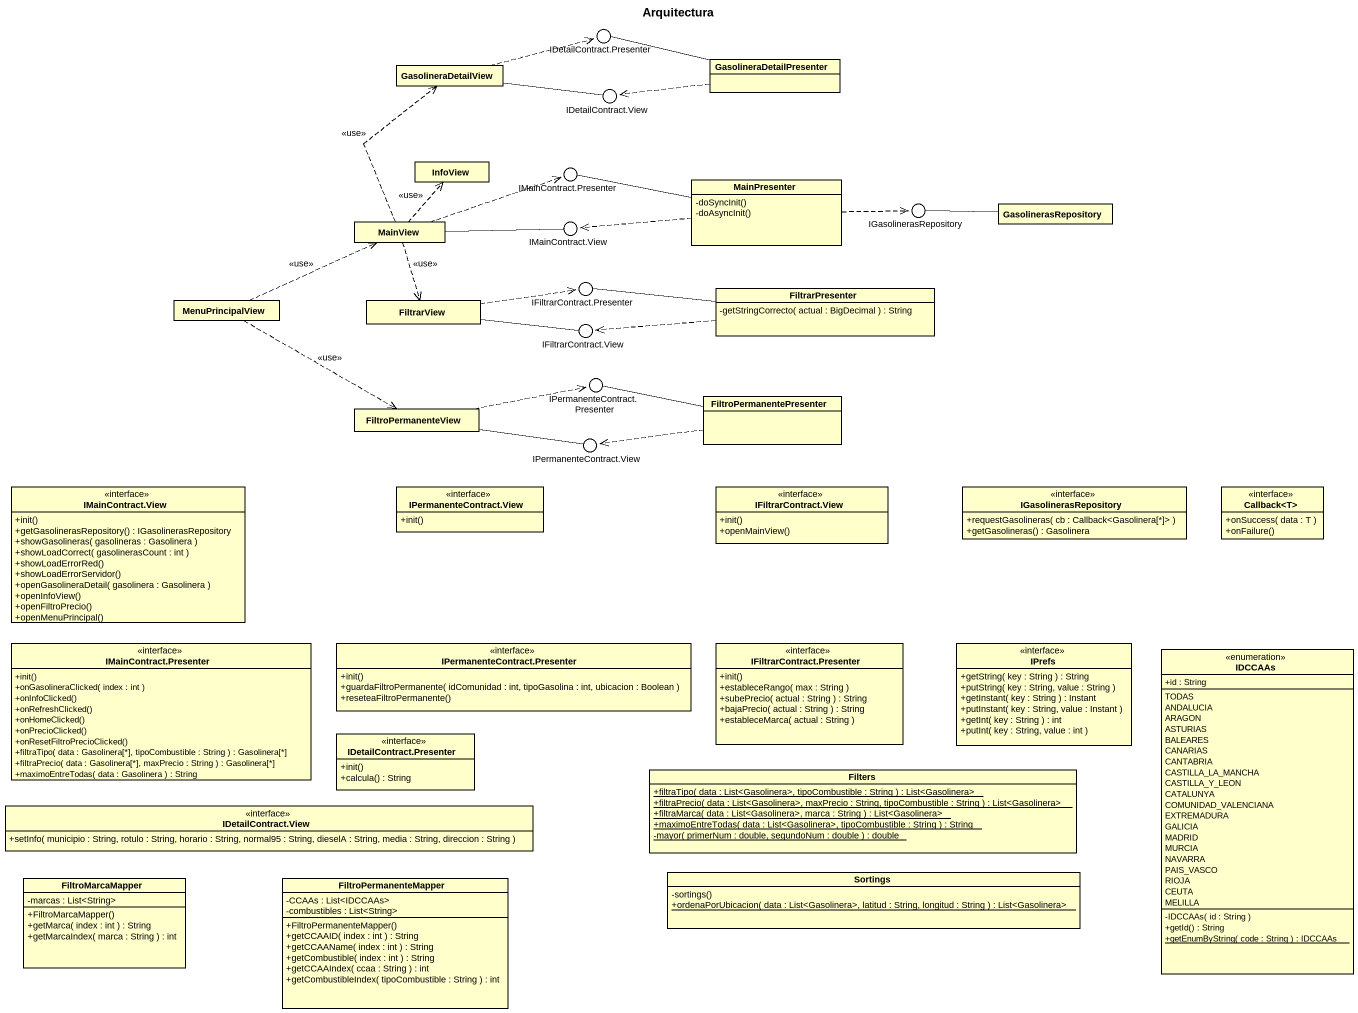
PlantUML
@startuml
title Arquitectura
allowmixing
hide circle
hide empty members
skinparam classAttributeIconSize 0
() "IDetailContract.Presenter" as IDetailContract_Presenter
class GasolineraDetailView
class GasolineraDetailPresenter
() "IDetailContract.View" as IDetailContract_View
class InfoView
() "IMainContract.Presenter" as IMainContract_Presenter
class MainPresenter {
  -doSyncInit()
  -doAsyncInit()
}
class MainView
() "IMainContract.View" as IMainContract_View
() IGasolinerasRepository
class GasolinerasRepository
class MenuPrincipalView
class FiltrarView
() "IFiltrarContract.Presenter" as IFiltrarContract_Presenter
class FiltrarPresenter {
  -getStringCorrecto( actual : BigDecimal ) : String
}
() "IFiltrarContract.View" as IFiltrarContract_View
() "IPermanenteContract.Presenter" as IPermanenteContract
class FiltroPermanenteView
class FiltroPermanentePresenter
() "IPermanenteContract.View" as IPermanenteContract_View
interface "IMainContract.View" as IMainContract_View_2 {
  +init()
  +getGasolinerasRepository() : IGasolinerasRepository
  +showGasolineras( gasolineras : Gasolinera )
  +showLoadCorrect( gasolinerasCount : int )
  +showLoadErrorRed()
  +showLoadErrorServidor()
  +openGasolineraDetail( gasolinera : Gasolinera )
  +openInfoView()
  +openFiltroPrecio()
  +openMenuPrincipal()
}
interface "IPermanenteContract.View" as IPermanenteContract_View_2 {
  +init()
}
interface "IFiltrarContract.View" as IFiltrarContract_View_2 {
  +init()
  +openMainView()
}
interface "IGasolinerasRepository" as IGasolinerasRepository_2 {
  +requestGasolineras( cb : Callback<Gasolinera[*]> )
  +getGasolineras() : Gasolinera
}
interface "Callback<T>" as Callback_T {
  +onSuccess( data : T )
  +onFailure()
}
interface "IMainContract.Presenter" as IMainContract_Presenter_2 {
  +init()
  +onGasolineraClicked( index : int )
  +onInfoClicked()
  +onRefreshClicked()
  +onHomeClicked()
  +onPrecioClicked()
  +onResetFiltroPrecioClicked()
  +filtraTipo( data : Gasolinera[*], tipoCombustible : String ) : Gasolinera[*]
  +filtraPrecio( data : Gasolinera[*], maxPrecio : String ) : Gasolinera[*]
  +maximoEntreTodas( data : Gasolinera ) : String
}
interface "IPermanenteContract.Presenter" as IPermanenteContract_2 {
  +init()
  +guardaFiltroPermanente( idComunidad : int, tipoGasolina : int, ubicacion : Boolean )
  +reseteaFiltroPermanente()
}
interface "IFiltrarContract.Presenter" as IFiltrarContract_Presenter_2 {
  +init()
  +estableceRango( max : String )
  +subePrecio( actual : String ) : String
  +bajaPrecio( actual : String ) : String
  +estableceMarca( actual : String )
}
interface IPrefs {
  +getString( key : String ) : String
  +putString( key : String, value : String )
  +getInstant( key : String ) : Instant
  +putInstant( key : String, value : Instant )
  +getInt( key : String ) : int
  +putInt( key : String, value : int )
}
enum IDCCAAs {
  +id : String
  TODAS
  ANDALUCIA
  ARAGON
  ASTURIAS
  BALEARES
  CANARIAS
  CANTABRIA
  CASTILLA_LA_MANCHA
  CASTILLA_Y_LEON
  CATALUNYA
  COMUNIDAD_VALENCIANA
  EXTREMADURA
  GALICIA
  MADRID
  MURCIA
  NAVARRA
  PAIS_VASCO
  RIOJA
  CEUTA
  MELILLA
  -IDCCAAs( id : String )
  +getId() : String
  {static} +getEnumByString( code : String ) : IDCCAAs
}
interface "IDetailContract.Presenter" as IDetailContract_Presenter_2 {
  +init()
  +calcula() : String
}
class Filters {
  {static} +filtraTipo( data : List<Gasolinera>, tipoCombustible : String ) : List<Gasolinera>
  {static} +filtraPrecio( data : List<Gasolinera>, maxPrecio : String, tipoCombustible : String ) : List<Gasolinera>
  {static} +filtraMarca( data : List<Gasolinera>, marca : String ) : List<Gasolinera>
  {static} +maximoEntreTodas( data : List<Gasolinera>, tipoCombustible : String ) : String
  {static} -mayor( primerNum : double, segundoNum : double ) : double
}
interface "IDetailContract.View" as IDetailContract_View_2 {
  +setInfo( municipio : String, rotulo : String, horario : String, normal95 : String, dieselA : String, media : String, direccion : String )
}
class FiltroMarcaMapper {
  -marcas : List<String>
  +FiltroMarcaMapper()
  +getMarca( index : int ) : String
  +getMarcaIndex( marca : String ) : int
}
class FiltroPermanenteMapper {
  -CCAAs : List<IDCCAAs>
  -combustibles : List<String>
  +FiltroPermanenteMapper()
  +getCCAAID( index : int ) : String
  +getCCAAName( index : int ) : String
  +getCombustible( index : int ) : String
  +getCCAAIndex( ccaa : String ) : int
  +getCombustibleIndex( tipoCombustible : String ) : int
}
class Sortings {
  -sortings()
  {static} +ordenaPorUbicacion( data : List<Gasolinera>, latitud : String, longitud : String ) : List<Gasolinera>
}
GasolineraDetailView .right.> IDetailContract_Presenter
GasolineraDetailView -right- IDetailContract_View
GasolineraDetailPresenter -left- IDetailContract_Presenter
GasolineraDetailPresenter .left.> IDetailContract_View
MainPresenter -left- IMainContract_Presenter
MainPresenter .left.> IMainContract_View
MainPresenter .right.> IGasolinerasRepository
MainView .up.> GasolineraDetailView : <<use>>
MainView .up.> InfoView : <<use>>
MainView .right.> IMainContract_Presenter
MainView -right- IMainContract_View
MainView ..> FiltrarView : <<use>>
GasolinerasRepository -left- IGasolinerasRepository
MenuPrincipalView .right.> MainView : <<use>>
MenuPrincipalView .right.> FiltroPermanenteView : <<use>>
FiltrarView .right.> IFiltrarContract_Presenter
FiltrarView -right- IFiltrarContract_View
FiltrarPresenter -left- IFiltrarContract_Presenter
FiltrarPresenter .left.> IFiltrarContract_View
FiltroPermanenteView .right.> IPermanenteContract
FiltroPermanenteView -right- IPermanenteContract_View
FiltroPermanentePresenter -left- IPermanenteContract
FiltroPermanentePresenter .left.> IPermanenteContract_View
@enduml
